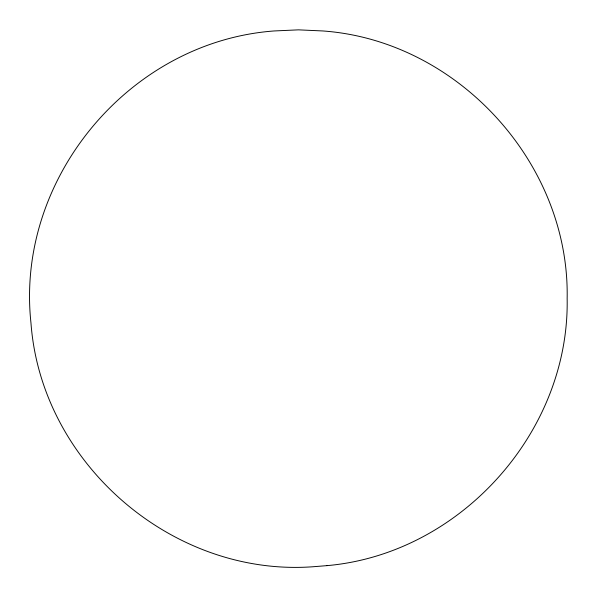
<?xml version="1.0" encoding="UTF-8"?>
<svg xmlns="http://www.w3.org/2000/svg" width="597" height="597" viewBox="0 0 597 597"><rect width="100%" height="100%" fill="white"/><g stroke="black" fill="none" stroke-linecap="round" stroke-linejoin="round"><path stroke-width="0.9" d="M326.999 565.635C460.153 553.971 569.672 432.131 567.15 298.5C569.777 163.362 457.705 40.641 322.91 30.962L298.5 29.85L274.09 30.962C129.459 41.693 15.321 178.682 30.962 322.91C41.171 463.376 172.361 576.918 312.873 566.762L326.977 565.635"/></g></svg>
